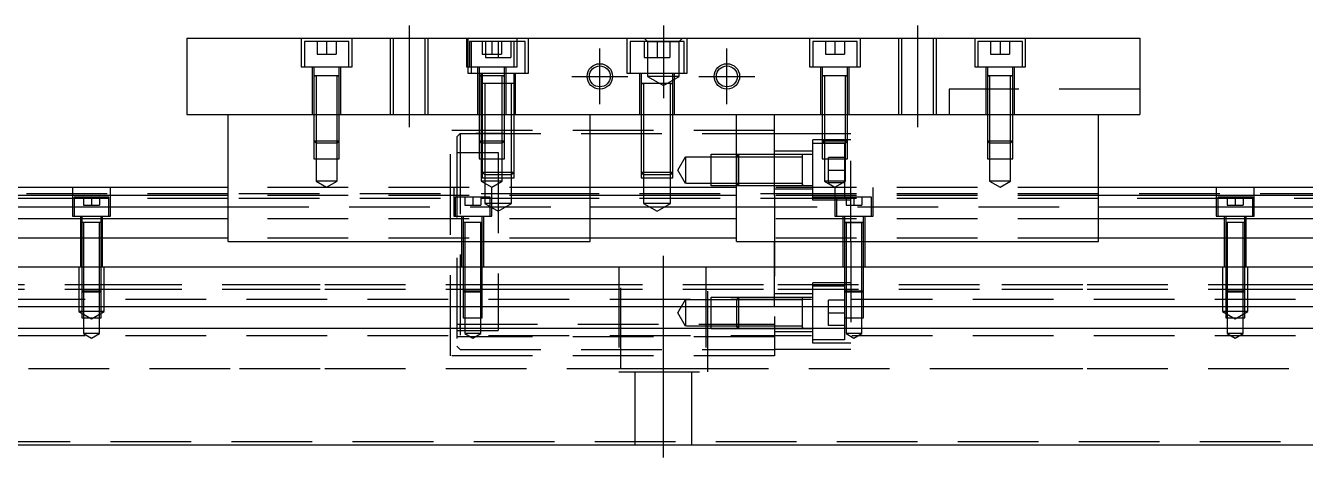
# Model space of a CAD drawing. Extents: x -12 to 793, y -276 to 102.
# Drawn here: x 189.6 to 391, y -239 to -171 of the extents above; entities that cross this region are included whole.
import ezdxf

# ---------------------------------------------------------------- set-up
doc = ezdxf.new("R2010")
doc.units = 0
doc.linetypes.add('CENTER', pattern=[50.8, 31.75, -6.35, 6.35, -6.35])
doc.linetypes.add('DASHED', pattern=[19.05, 12.7, -6.35])
doc.layers.get('0').update_dxf_attribs({"linetype": 'CONTINUOUS'})
doc.layers.add('CENTER', color=1, linetype='CENTER')

msp = doc.modelspace()

# ---------------------------------------------------------------- linework, layer by layer
at = {"color": 7, "linetype": 'CONTINUOUS'}
for p, q in [((215, -172.99), (365, -172.99)), ((215, -172.99), (215, -184.99)), ((365, -172.99), (365, -184.99)), ((215, -184.99), (365, -184.99)), ((221.5, -204.99), (221.5, -184.99)), ((278.5, -204.99), (278.5, -184.99)), ((301.5, -204.99), (301.5, -184.99)), ((358.5, -204.99), (358.5, -184.99)), ((221.5, -196.49), (0, -196.49)), ((301.5, -196.49), (278.5, -196.49)), ((580, -196.49), (358.5, -196.49)), ((221.5, -197.742272), (0, -197.742272)), ((301.5, -197.742272), (278.5, -197.742272)), ((580, -197.742272), (358.5, -197.742272)), ((0, -199.51668), (221.5, -199.51668)), ((221.5, -201.413076), (0, -201.413076)), ((278.5, -199.51668), (301.5, -199.51668)), ((301.5, -201.413076), (278.5, -201.413076)), ((358.5, -199.51668), (580, -199.51668)), ((580, -201.413076), (358.5, -201.413076)), ((221.5, -204.467372), (0, -204.467372)), ((221.5, -204.99), (278.5, -204.99)), ((301.5, -204.467372), (278.5, -204.467372)), ((301.5, -204.99), (358.5, -204.99)), ((580, -204.467372), (358.5, -204.467372)), ((0, -208.99), (580, -208.99)), ((580, -215.29), (0, -215.29)), ((580, -218.69), (0, -218.69)), ((0, -236.99), (580, -236.99))]:
    msp.add_line(p, q, dxfattribs=at)
at = {"color": 3, "linetype": 'DASHED'}
for p, q in [((233, -172.99), (233, -177.49)), ((241, -177.49), (241, -172.99)), ((247.000006, -172.99), (247.000006, -184.99)), ((247.5, -172.99), (247.5, -184.99)), ((252.5, -184.99), (252.5, -172.99)), ((252.999994, -184.99), (252.999994, -172.99)), ((259, -172.99), (259, -177.49)), ((259.25, -172.99), (259.25, -178.49)), ((267, -177.49), (267, -172.99)), ((268.75, -178.49), (268.75, -172.99)), ((284.25, -172.99), (284.25, -178.49)), ((287.5, -173.49), (287, -172.99)), ((292.5, -173.49), (293, -172.99)), ((293.75, -178.49), (293.75, -172.99)), ((313, -172.99), (313, -177.49)), ((321, -177.49), (321, -172.99)), ((327.000006, -172.99), (327.000006, -184.99)), ((327.5, -172.99), (327.5, -184.99)), ((332.5, -184.99), (332.5, -172.99)), ((332.999994, -184.99), (332.999994, -172.99)), ((339, -172.99), (339, -177.49)), ((347, -177.49), (347, -172.99)), ((240.5, -173.49), (233.5, -173.49)), ((233.5, -173.49), (233.5, -177.49)), ((235.5, -173.49), (235.5, -175.49)), ((237, -173.49), (237, -175.49)), ((238.5, -173.49), (238.5, -175.49)), ((240.5, -177.49), (240.5, -173.49)), ((266.5, -173.49), (259.5, -173.49)), ((259.5, -173.49), (259.5, -177.49)), ((268.25, -173.49), (259.75, -173.49)), ((259.75, -173.49), (259.75, -178.49)), ((261.5, -173.49), (261.5, -175.49)), ((262, -173.49), (262, -175.99)), ((263, -173.49), (263, -175.49)), ((264, -173.49), (264, -175.99)), ((264.5, -173.49), (264.5, -175.49)), ((266, -173.49), (266, -175.99)), ((266.5, -177.49), (266.5, -173.49)), ((268.25, -178.49), (268.25, -173.49)), ((293.25, -173.49), (284.75, -173.49)), ((284.75, -173.49), (284.75, -178.49)), ((287, -173.49), (287, -175.99)), ((287.5, -173.49), (287.5, -178.99)), ((287.5, -173.49), (292.5, -173.49)), ((289, -173.49), (289, -175.99)), ((290, -173.49), (290, -175.99)), ((291, -173.49), (291, -175.99)), ((292.5, -178.99), (292.5, -173.49)), ((293.25, -178.49), (293.25, -173.49)), ((320.5, -173.49), (313.5, -173.49)), ((313.5, -173.49), (313.5, -177.49)), ((315.5, -173.49), (315.5, -175.49)), ((317, -173.49), (317, -175.49)), ((318.5, -173.49), (318.5, -175.49)), ((320.5, -177.49), (320.5, -173.49)), ((346.5, -173.49), (339.5, -173.49)), ((339.5, -173.49), (339.5, -177.49)), ((341.5, -173.49), (341.5, -175.49)), ((343, -173.49), (343, -175.49)), ((344.5, -173.49), (344.5, -175.49)), ((346.5, -177.49), (346.5, -173.49)), ((235.5, -175.49), (237, -175.49)), ((237, -175.49), (238.5, -175.49)), ((261.5, -175.49), (263, -175.49)), ((262, -175.99), (264, -175.99)), ((263, -175.49), (264.5, -175.49)), ((264, -175.99), (266, -175.99)), ((287, -175.99), (289, -175.99)), ((289, -175.99), (291, -175.99)), ((315.5, -175.49), (317, -175.49)), ((317, -175.49), (318.5, -175.49)), ((341.5, -175.49), (343, -175.49)), ((343, -175.49), (344.5, -175.49)), ((233, -177.49), (241, -177.49)), ((234.75, -177.49), (234.75, -184.99)), ((235, -177.49), (235, -178.89)), ((235, -178.885), (235, -178.89)), ((235, -178.89), (235.216462, -178.89)), ((235.216708, -178.89), (235, -178.89)), ((235, -178.89), (235, -178.895)), ((235, -178.89), (235, -184.99)), ((238.783332, -178.89), (235.216708, -178.89)), ((235.35, -178.89), (235.35, -184.99)), ((238.65, -184.99), (238.65, -178.89)), ((239, -178.89), (238.783332, -178.89)), ((238.783538, -178.89), (239, -178.89)), ((239, -178.89), (239, -177.49)), ((239, -178.89), (239, -178.885)), ((239, -178.895), (239, -178.89)), ((239, -184.99), (239, -178.89)), ((239.25, -184.99), (239.25, -177.49)), ((259, -177.49), (267, -177.49)), ((259.25, -178.49), (268.75, -178.49)), ((260.75, -177.49), (260.75, -184.99)), ((261, -177.49), (261, -178.89)), ((261, -178.885), (261, -178.89)), ((261, -178.89), (261.216462, -178.89)), ((261.216708, -178.89), (261, -178.89)), ((261, -178.89), (261, -184.99)), ((261, -178.89), (261, -178.895)), ((264.783332, -178.89), (261.216708, -178.89)), ((261.25, -178.49), (261.25, -184.99)), ((261.35, -178.89), (261.35, -184.99)), ((261.5, -178.49), (261.5, -180.09)), ((264.65, -184.99), (264.65, -178.89)), ((265, -178.89), (264.783332, -178.89)), ((264.783538, -178.89), (265, -178.89)), ((265, -178.89), (265, -177.49)), ((265, -178.89), (265, -178.885)), ((265, -184.99), (265, -178.89)), ((265, -178.895), (265, -178.89)), ((265.25, -184.99), (265.25, -177.49)), ((266.5, -180.09), (266.5, -178.49)), ((266.75, -184.99), (266.75, -178.49)), ((284.25, -178.49), (293.75, -178.49)), ((286.25, -178.49), (286.25, -184.99)), ((286.5, -178.49), (286.5, -180.09)), ((292.5, -178.99), (287.5, -178.99)), ((287.5, -178.99), (290, -180.433376)), ((290, -180.433376), (292.5, -178.99)), ((291.5, -180.09), (291.5, -178.49)), ((291.75, -184.99), (291.75, -178.49)), ((313, -177.49), (321, -177.49)), ((314.75, -177.49), (314.75, -184.99)), ((315, -177.49), (315, -178.89)), ((315, -178.885), (315, -178.89)), ((315, -178.89), (315.216462, -178.89)), ((315.216708, -178.89), (315, -178.89)), ((315, -178.89), (315, -178.895)), ((315, -178.89), (315, -184.99)), ((318.783332, -178.89), (315.216708, -178.89)), ((315.35, -178.89), (315.35, -184.99)), ((318.65, -184.99), (318.65, -178.89)), ((319, -178.89), (318.783332, -178.89)), ((318.783538, -178.89), (319, -178.89)), ((319, -178.89), (319, -177.49)), ((319, -178.89), (319, -178.885)), ((319, -178.895), (319, -178.89)), ((319, -184.99), (319, -178.89)), ((319.25, -184.99), (319.25, -177.49)), ((339, -177.49), (347, -177.49)), ((340.75, -177.49), (340.75, -184.99)), ((341, -177.49), (341, -178.89)), ((341, -178.885), (341, -178.89)), ((341, -178.89), (341.216462, -178.89)), ((341.216708, -178.89), (341, -178.89)), ((341, -178.89), (341, -178.895)), ((341, -178.89), (341, -184.99)), ((344.783332, -178.89), (341.216708, -178.89)), ((341.35, -178.89), (341.35, -184.99)), ((344.65, -184.99), (344.65, -178.89)), ((345, -178.89), (344.783332, -178.89)), ((344.783538, -178.89), (345, -178.89)), ((345, -178.89), (345, -177.49)), ((345, -178.89), (345, -178.885)), ((345, -178.895), (345, -178.89)), ((345, -184.99), (345, -178.89)), ((345.25, -184.99), (345.25, -177.49)), ((261.757468, -180.09), (261.5, -180.09)), ((261.5, -180.09), (261.5, -184.99)), ((261.999654, -180.09), (261.757468, -180.09)), ((261.9, -180.09), (261.9, -184.99)), ((262.349616, -180.09), (261.999654, -180.09)), ((265.650424, -180.09), (262.349616, -180.09)), ((266.000386, -180.09), (265.650424, -180.09)), ((266.242552, -180.09), (266.000386, -180.09)), ((266.1, -184.99), (266.1, -180.09)), ((266.5, -180.09), (266.242552, -180.09)), ((266.5, -184.99), (266.5, -180.09)), ((286.5, -180.085), (286.5, -180.09)), ((286.5, -180.09), (286.757448, -180.09)), ((286.757468, -180.09), (286.5, -180.09)), ((286.5, -180.09), (286.5, -184.99)), ((286.5, -180.09), (286.5, -180.095)), ((291.242552, -180.09), (286.757468, -180.09)), ((286.9, -180.09), (286.9, -184.99)), ((290.5, -180.09), (290.5, -180.085)), ((290.5, -180.095), (290.5, -180.09)), ((291.1, -184.99), (291.1, -180.09)), ((291.5, -180.09), (291.242552, -180.09)), ((291.242602, -180.09), (291.5, -180.09)), ((291.5, -184.99), (291.5, -180.09)), ((345, -180.99), (335, -180.99)), ((335, -180.99), (335, -184.99)), ((365, -180.99), (345, -180.99)), ((235, -184.99), (235, -189.14)), ((235.000006, -184.99), (235.000006, -189.140006)), ((235.35, -184.99), (235.35, -189.49)), ((238.65, -189.49), (238.65, -184.99)), ((238.999994, -189.140006), (238.999994, -184.99)), ((239, -189.14), (239, -184.99)), ((256.5, -222.99), (256.5, -184.99)), ((261, -184.99), (261, -189.14)), ((261.000006, -184.99), (261.000002, -189.14)), ((261.35, -184.99), (261.35, -189.49)), ((261.5, -184.99), (261.5, -194.09)), ((261.9, -184.99), (261.9, -194.49)), ((264.65, -189.49), (264.65, -184.99)), ((264.999998, -189.14), (264.999994, -184.99)), ((265, -189.14), (265, -184.99)), ((266.1, -194.49), (266.1, -184.99)), ((266.5, -194.09), (266.5, -184.99)), ((286.5, -184.99), (286.5, -194.09)), ((286.500006, -184.99), (286.500002, -194.09)), ((286.9, -184.99), (286.9, -194.49)), ((291.1, -194.49), (291.1, -184.99)), ((291.499998, -194.09), (291.499994, -184.99)), ((291.5, -194.09), (291.5, -184.99)), ((307.5, -197.742272), (307.5, -184.99)), ((315, -184.99), (315, -189.14)), ((315.000006, -184.99), (315.000002, -189.14)), ((315.35, -184.99), (315.35, -189.49)), ((318.65, -189.49), (318.65, -184.99)), ((318.999998, -189.14), (318.999994, -184.99)), ((319, -189.14), (319, -184.99)), ((341, -184.99), (341, -189.14)), ((341.000006, -184.99), (341.000002, -189.14)), ((341.35, -184.99), (341.35, -189.49)), ((344.65, -189.49), (344.65, -184.99)), ((344.999998, -189.14), (344.999994, -184.99)), ((345, -189.14), (345, -184.99)), ((235, -189.14), (239, -189.14)), ((235, -189.14), (235.35, -189.49)), ((235.000006, -189.140006), (235.000006, -191.99)), ((238.65, -189.49), (239, -189.14)), ((238.999994, -191.99), (238.999994, -189.140006)), ((307.5, -187.49), (256.5, -187.49)), ((257.5, -188.49), (258, -187.99)), ((257.5, -188.49), (257.5, -221.49)), ((258, -187.99), (307.5, -187.99)), ((258, -187.99), (258, -221.99)), ((260.9, -187.99), (260.5, -187.99)), ((265.1, -187.99), (260.9, -187.99)), ((261, -189.14), (265, -189.14)), ((261, -189.14), (261.35, -189.49)), ((261.000002, -189.14), (261.000006, -191.99)), ((264.65, -189.49), (265, -189.14)), ((264.999994, -191.99), (264.999998, -189.14)), ((307.5, -187.99), (319.5, -187.99)), ((313.5, -198.490001), (313.5, -188.990001)), ((319.5, -188.990001), (313.5, -188.990001)), ((315, -189.14), (319, -189.14)), ((315, -189.14), (315.35, -189.49)), ((315.000002, -189.14), (315.000006, -191.99)), ((318.65, -189.49), (319, -189.14)), ((318.999994, -191.99), (318.999998, -189.14)), ((319.5, -204.99), (319.5, -187.99)), ((341, -189.14), (345, -189.14)), ((341, -189.14), (341.35, -189.49)), ((341.000002, -189.14), (341.000006, -191.99)), ((344.65, -189.49), (345, -189.14)), ((344.999994, -191.99), (344.999998, -189.14)), ((238.65, -189.49), (235.35, -189.49)), ((235.35, -189.49), (235.35, -191.99)), ((238.65, -191.99), (238.65, -189.49)), ((257.5, -190.99), (264, -190.99)), ((264.65, -189.49), (261.35, -189.49)), ((261.35, -189.49), (261.35, -191.99)), ((264, -190.99), (264, -218.99)), ((264.65, -191.99), (264.65, -189.49)), ((297.5, -196.239995), (297.5, -191.240004)), ((297.5, -191.240004), (302.4, -191.240004)), ((301.499979, -191.64), (301.899979, -191.24)), ((301.899979, -196.24), (301.899979, -191.24)), ((302.4, -191.240004), (313.5, -191.240004)), ((313.5, -190.740001), (307.5, -190.740001)), ((311.9, -196.24), (311.9, -191.24)), ((313.5, -189.49), (318.5, -189.49)), ((318.65, -189.49), (315.35, -189.49)), ((315.35, -189.49), (315.35, -191.99)), ((318.5, -189.49), (318.5, -197.99)), ((318.65, -191.99), (318.65, -189.49)), ((344.65, -189.49), (341.35, -189.49)), ((341.35, -189.49), (341.35, -191.99)), ((344.65, -191.99), (344.65, -189.49)), ((235.000006, -191.99), (238.999994, -191.99)), ((235.35, -191.99), (235.35, -195.49)), ((238.65, -195.49), (238.65, -191.99)), ((261.000006, -191.99), (264.999994, -191.99)), ((261.35, -191.99), (261.35, -195.49)), ((264.65, -195.49), (264.65, -191.99)), ((292.287565, -193.74), (293.500001, -191.64)), ((293.500001, -191.64), (293.500001, -195.84)), ((293.500001, -191.64), (299.4, -191.64)), ((299.4, -191.64), (302, -191.64)), ((301.499979, -191.64), (301.499979, -195.84)), ((302, -191.64), (311.9, -191.640001)), ((315.000006, -191.99), (318.999994, -191.99)), ((315.35, -191.99), (315.35, -195.49)), ((316, -195.74), (316, -191.74)), ((318.5, -191.74), (316, -191.74)), ((318.65, -195.49), (318.65, -191.99)), ((341.000006, -191.99), (344.999994, -191.99)), ((341.35, -191.99), (341.35, -195.49)), ((344.65, -195.49), (344.65, -191.99)), ((261.5, -194.09), (266.5, -194.09)), ((261.5, -194.09), (261.9, -194.49)), ((261.500002, -194.09), (261.500006, -194.99)), ((261.500006, -194.99), (266.499994, -194.99)), ((266.1, -194.49), (261.9, -194.49)), ((261.9, -194.49), (261.9, -194.99)), ((261.9, -194.99), (261.9, -198.99)), ((266.1, -194.49), (266.5, -194.09)), ((266.1, -194.99), (266.1, -194.49)), ((266.1, -198.99), (266.1, -194.99)), ((266.499994, -194.99), (266.499998, -194.09)), ((286.5, -194.09), (291.5, -194.09)), ((286.5, -194.09), (286.9, -194.49)), ((286.500002, -194.09), (286.500006, -194.99)), ((286.500006, -194.99), (291.499994, -194.99)), ((291.1, -194.49), (286.9, -194.49)), ((286.9, -194.49), (286.9, -194.99)), ((286.9, -194.99), (286.9, -198.99)), ((291.1, -194.49), (291.5, -194.09)), ((291.1, -194.99), (291.1, -194.49)), ((291.1, -198.99), (291.1, -194.99)), ((291.499994, -194.99), (291.499998, -194.09)), ((293.500001, -195.84), (292.287565, -193.74)), ((316, -193.74), (318.5, -193.74)), ((197, -196.49), (197, -200.99)), ((203, -200.99), (203, -196.49)), ((278.5, -196.49), (221.5, -196.49)), ((238.65, -195.49), (235.35, -195.49)), ((235.35, -195.49), (237, -196.442628)), ((237, -196.442628), (238.65, -195.49)), ((257, -196.49), (257, -200.99)), ((264.65, -195.49), (261.35, -195.49)), ((261.35, -195.49), (263, -196.442628)), ((263, -196.442628), (264.65, -195.49)), ((263, -200.99), (263, -196.49)), ((299.4, -195.84), (293.66115, -195.84)), ((302.4, -196.239994), (297.5, -196.239994)), ((302, -195.84), (299.4, -195.84)), ((301.899979, -196.24), (301.499979, -195.84)), ((358.5, -196.49), (301.5, -196.49)), ((311.9, -195.84), (302, -195.84)), ((313.5, -196.239994), (302.4, -196.239994)), ((313.5, -196.740001), (307.5, -196.740001)), ((311.9, -195.982602), (311.9, -196.24)), ((318.65, -195.49), (315.35, -195.49)), ((315.35, -195.49), (317, -196.442628)), ((318.5, -195.74), (316, -195.74)), ((317, -196.442628), (318.65, -195.49)), ((317, -196.49), (317, -200.99)), ((323, -200.99), (323, -196.49)), ((344.65, -195.49), (341.35, -195.49)), ((341.35, -195.49), (343, -196.442628)), ((343, -196.442628), (344.65, -195.49)), ((377, -196.49), (377, -200.99)), ((383, -200.99), (383, -196.49)), ((221.5, -197.49), (40.5, -197.49)), ((197.25, -198.24), (82.75, -198.24)), ((202.75, -197.99), (197.25, -197.99)), ((197.25, -197.99), (197.25, -200.99)), ((202.75, -198.24), (197.25, -198.24)), ((198.75, -197.99), (198.75, -199.29)), ((198.75, -199.29), (200, -199.29)), ((200, -197.99), (200, -199.29)), ((200, -199.29), (201.25, -199.29)), ((201.25, -197.99), (201.25, -199.29)), ((202.75, -200.99), (202.75, -197.99)), ((221.5, -198.24), (202.75, -198.24)), ((274, -197.49), (221.5, -197.49)), ((278.5, -197.742272), (221.5, -197.742272)), ((274, -198.24), (221.5, -198.24)), ((262.75, -197.99), (257.25, -197.99)), ((257.25, -197.99), (257.25, -200.99)), ((258.75, -197.99), (258.75, -199.29)), ((258.75, -199.29), (260, -199.29)), ((260, -197.99), (260, -199.29)), ((260, -199.29), (261.25, -199.29)), ((261.25, -197.99), (261.25, -199.29)), ((266.1, -198.99), (261.9, -198.99)), ((261.9, -198.99), (264, -200.202436)), ((262.75, -200.99), (262.75, -197.99)), ((264, -200.202436), (266.1, -198.99)), ((318, -197.49), (274, -197.49)), ((318, -198.24), (274, -198.24)), ((291.1, -198.99), (286.9, -198.99)), ((286.9, -198.99), (289, -200.202436)), ((289, -200.202436), (291.1, -198.99)), ((358.5, -197.742272), (301.5, -197.742272)), ((307.5, -197.742272), (307.5, -221.99)), ((318.5, -197.99), (313.5, -197.99)), ((319.5, -198.490001), (313.5, -198.490001)), ((322.75, -197.99), (317.25, -197.99)), ((317.25, -197.99), (317.25, -200.99)), ((358.5, -197.49), (318, -197.49)), ((358.5, -198.24), (318, -198.24)), ((318.75, -197.99), (318.75, -199.29)), ((318.75, -199.29), (320, -199.29)), ((320, -197.99), (320, -199.29)), ((320, -199.29), (321.25, -199.29)), ((321.25, -197.99), (321.25, -199.29)), ((322.75, -200.99), (322.75, -197.99)), ((530, -197.49), (358.5, -197.49)), ((377.25, -198.24), (358.5, -198.24)), ((382.75, -197.99), (377.25, -197.99)), ((377.25, -197.99), (377.25, -200.99)), ((382.75, -198.24), (377.25, -198.24)), ((378.75, -197.99), (378.75, -199.29)), ((378.75, -199.29), (380, -199.29)), ((380, -197.99), (380, -199.29)), ((380, -199.29), (381.25, -199.29)), ((381.25, -197.99), (381.25, -199.29)), ((382.75, -200.99), (382.75, -197.99)), ((497.25, -198.24), (382.75, -198.24)), ((197, -200.99), (203, -200.99)), ((198.25, -200.99), (198.25, -208.99)), ((198.5, -200.99), (198.5, -201.99)), ((201.5, -201.99), (201.5, -200.99)), ((201.75, -208.99), (201.75, -200.99)), ((221.5, -199.51668), (278.5, -199.51668)), ((278.5, -201.413076), (221.5, -201.413076)), ((257, -200.99), (263, -200.99)), ((258.25, -200.99), (258.25, -208.99)), ((258.5, -200.99), (258.5, -201.99)), ((261.5, -201.99), (261.5, -200.99)), ((261.75, -208.99), (261.75, -200.99)), ((301.5, -199.51668), (358.5, -199.51668)), ((358.5, -201.413076), (301.5, -201.413076)), ((317, -200.99), (323, -200.99)), ((318.25, -200.99), (318.25, -208.99)), ((318.5, -200.99), (318.5, -201.99)), ((321.5, -201.99), (321.5, -200.99)), ((321.75, -208.99), (321.75, -200.99)), ((377, -200.99), (383, -200.99)), ((378.25, -200.99), (378.25, -208.99)), ((378.5, -200.99), (378.5, -201.99)), ((381.5, -201.99), (381.5, -200.99)), ((381.75, -208.99), (381.75, -200.99)), ((198.5, -201.985), (198.5, -201.99)), ((198.624678, -201.99), (198.5, -201.99)), ((198.5, -201.99), (198.5, -208.99)), ((198.5, -201.99), (198.5, -201.995)), ((199.998804, -201.99), (198.624678, -201.99)), ((198.75, -201.99), (198.75, -208.99)), ((201.37533, -201.99), (199.998804, -201.99)), ((201.25, -208.99), (201.25, -201.99)), ((201.5, -201.99), (201.37533, -201.99)), ((201.5, -201.99), (201.5, -201.985)), ((201.5, -208.99), (201.5, -201.99)), ((201.5, -201.995), (201.5, -201.99)), ((258.5, -201.985), (258.5, -201.99)), ((258.624678, -201.99), (258.5, -201.99)), ((258.5, -201.99), (258.5, -204.99)), ((258.5, -201.99), (258.5, -201.995)), ((259.998804, -201.99), (258.624678, -201.99)), ((258.75, -201.99), (258.75, -204.99)), ((261.37533, -201.99), (259.998804, -201.99)), ((261.25, -204.99), (261.25, -201.99)), ((261.5, -201.99), (261.37533, -201.99)), ((261.5, -201.99), (261.5, -201.985)), ((261.5, -204.99), (261.5, -201.99)), ((261.5, -201.995), (261.5, -201.99)), ((318.5, -201.985), (318.5, -201.99)), ((318.5, -201.99), (318.62467, -201.99)), ((318.624678, -201.99), (318.5, -201.99)), ((318.5, -201.99), (318.5, -201.995)), ((318.5, -201.99), (318.5, -204.99)), ((318.62467, -201.99), (321.375392, -201.99)), ((319.998804, -201.99), (318.624678, -201.99)), ((318.75, -201.99), (318.75, -204.99)), ((321.37533, -201.99), (319.998804, -201.99)), ((321.25, -204.99), (321.25, -201.99)), ((321.5, -201.99), (321.37533, -201.99)), ((321.375392, -201.99), (321.5, -201.99)), ((321.5, -201.99), (321.5, -201.985)), ((321.5, -201.995), (321.5, -201.99)), ((321.5, -204.99), (321.5, -201.99)), ((378.5, -201.985), (378.5, -201.99)), ((378.624678, -201.99), (378.5, -201.99)), ((378.5, -201.99), (378.5, -201.995)), ((378.5, -201.99), (378.5, -208.99)), ((379.998804, -201.99), (378.624678, -201.99)), ((378.75, -201.99), (378.75, -208.99)), ((381.37533, -201.99), (379.998804, -201.99)), ((381.25, -208.99), (381.25, -201.99)), ((381.5, -201.99), (381.37533, -201.99)), ((381.5, -201.99), (381.5, -201.985)), ((381.5, -201.995), (381.5, -201.99)), ((381.5, -208.99), (381.5, -201.99)), ((278.5, -204.467372), (221.5, -204.467372)), ((258.5, -204.99), (258.5, -208.99)), ((258.75, -204.99), (258.75, -208.99)), ((261.25, -208.99), (261.25, -204.99)), ((261.5, -208.99), (261.5, -204.99)), ((358.5, -204.467372), (301.5, -204.467372)), ((307.5, -208.99), (307.5, -204.99)), ((318.5, -204.99), (318.5, -208.99)), ((318.75, -204.99), (318.75, -208.99)), ((319.5, -204.99), (319.5, -221.99)), ((321.25, -208.99), (321.25, -204.99)), ((321.5, -208.99), (321.5, -204.99)), ((198, -208.99), (198, -215.99)), ((198.5, -208.99), (198.5, -212.74)), ((198.500006, -208.99), (198.500006, -212.740006)), ((198.75, -208.99), (198.75, -212.99)), ((201.25, -212.99), (201.25, -208.99)), ((201.499994, -212.740006), (201.499994, -208.99)), ((201.5, -212.74), (201.5, -208.99)), ((202, -215.99), (202, -208.99)), ((258.5, -208.99), (258.5, -212.74)), ((258.500006, -208.99), (258.500006, -212.740006)), ((258.75, -208.99), (258.75, -212.99)), ((261.25, -212.99), (261.25, -208.99)), ((261.499994, -212.740006), (261.499994, -208.99)), ((261.5, -212.74), (261.5, -208.99)), ((283, -208.99), (283, -225.49)), ((283.291796, -224.99), (283.291796, -208.99)), ((296.708204, -208.99), (296.708204, -224.99)), ((297, -225.49), (297, -208.99)), ((307.5, -215.29), (307.5, -208.99)), ((318.5, -208.99), (318.5, -212.74)), ((318.500006, -208.99), (318.500006, -212.740006)), ((318.75, -208.99), (318.75, -212.99)), ((321.25, -212.99), (321.25, -208.99)), ((321.499994, -212.740006), (321.499994, -208.99)), ((321.5, -212.74), (321.5, -208.99)), ((378, -208.99), (378, -215.99)), ((378.5, -208.99), (378.5, -212.74)), ((378.500006, -208.99), (378.500006, -212.740006)), ((378.75, -208.99), (378.75, -212.99)), ((381.25, -212.99), (381.25, -208.99)), ((381.499994, -212.740006), (381.499994, -208.99)), ((381.5, -212.74), (381.5, -208.99)), ((382, -215.99), (382, -208.99)), ((313.5, -220.990001), (313.5, -211.490001)), ((319.5, -211.490001), (313.5, -211.490001)), ((81.5, -211.74), (198.5, -211.74)), ((81.5, -212.49), (198.5, -212.49)), ((198.5, -211.74), (198.75, -211.74)), ((198.5, -212.49), (198.75, -212.49)), ((198.5, -212.74), (201.5, -212.74)), ((198.5, -212.74), (198.75, -212.99)), ((198.500006, -212.740006), (198.500006, -215.29)), ((198.75, -211.74), (201.25, -211.74)), ((198.75, -212.49), (201.25, -212.49)), ((201.25, -212.99), (198.75, -212.99)), ((198.75, -212.99), (198.75, -216.99)), ((201.25, -211.74), (201.5, -211.74)), ((201.25, -212.49), (201.5, -212.49)), ((201.25, -212.99), (201.5, -212.74)), ((201.25, -216.99), (201.25, -212.99)), ((201.499994, -215.29), (201.499994, -212.740006)), ((201.5, -211.74), (223.291796, -211.74)), ((201.5, -212.49), (223.291796, -212.49)), ((223.291796, -211.74), (236.708204, -211.74)), ((223.291796, -212.49), (236.708204, -212.49)), ((236.708204, -211.74), (258, -211.74)), ((236.708204, -212.49), (258, -212.49)), ((258, -211.74), (258.5, -211.74)), ((258, -212.49), (258.5, -212.49)), ((258.5, -211.74), (258.75, -211.74)), ((258.5, -212.49), (258.75, -212.49)), ((258.5, -212.74), (261.5, -212.74)), ((258.5, -212.74), (258.75, -212.99)), ((258.500006, -212.740006), (258.500006, -215.29)), ((258.75, -211.74), (261.25, -211.74)), ((258.75, -212.49), (261.25, -212.49)), ((261.25, -212.99), (258.75, -212.99)), ((258.75, -212.99), (258.75, -216.99)), ((261.25, -211.74), (261.5, -211.74)), ((261.25, -212.49), (261.5, -212.49)), ((261.25, -212.99), (261.5, -212.74)), ((261.25, -216.99), (261.25, -212.99)), ((261.499994, -215.29), (261.499994, -212.740006)), ((261.5, -211.74), (274, -211.74)), ((261.5, -212.49), (274, -212.49)), ((274, -211.74), (308, -211.74)), ((274, -212.489994), (308, -212.489994)), ((274, -212.49), (308, -212.49)), ((313.5, -213.240001), (307.5, -213.240001)), ((308, -211.74), (343.291796, -211.74)), ((308, -212.49), (343.291796, -212.49)), ((313.5, -211.99), (318.5, -211.99)), ((318.5, -211.99), (318.5, -220.49)), ((318.5, -212.74), (321.5, -212.74)), ((318.5, -212.74), (318.75, -212.99)), ((318.500006, -212.740006), (318.500006, -215.29)), ((321.25, -212.99), (318.75, -212.99)), ((318.75, -212.99), (318.75, -216.99)), ((321.25, -212.99), (321.5, -212.74)), ((321.25, -216.99), (321.25, -212.99)), ((321.499994, -215.29), (321.499994, -212.740006)), ((343.291796, -211.74), (356.708204, -211.74)), ((343.291796, -212.49), (356.708204, -212.49)), ((356.708204, -211.74), (378.5, -211.74)), ((356.708204, -212.49), (378.5, -212.49)), ((378.5, -211.74), (378.75, -211.74)), ((378.5, -212.49), (378.75, -212.49)), ((378.5, -212.74), (381.5, -212.74)), ((378.5, -212.74), (378.75, -212.99)), ((378.500006, -212.740006), (378.500006, -215.29)), ((378.75, -211.74), (381.25, -211.74)), ((378.75, -212.49), (381.25, -212.49)), ((381.25, -212.99), (378.75, -212.99)), ((378.75, -212.99), (378.75, -216.99)), ((381.25, -211.74), (381.5, -211.74)), ((381.25, -212.49), (381.5, -212.49)), ((381.25, -212.99), (381.5, -212.74)), ((381.25, -216.99), (381.25, -212.99)), ((381.499994, -215.29), (381.499994, -212.740006)), ((381.5, -211.74), (498.5, -211.74)), ((381.5, -212.49), (498.5, -212.49)), ((580, -214.14), (0, -214.14)), ((198.500006, -215.29), (198.500006, -216.99)), ((201.499994, -216.99), (201.499994, -215.29)), ((258.500006, -215.29), (258.500006, -216.99)), ((261.499994, -216.99), (261.499994, -215.29)), ((292.287565, -216.24), (293.500001, -214.14)), ((293.500001, -214.14), (293.500001, -218.34)), ((293.500001, -214.14), (299.4, -214.14)), ((297.5, -218.739995), (297.5, -213.740004)), ((297.5, -213.740004), (302.4, -213.740004)), ((299.4, -214.14), (302, -214.14)), ((301.499979, -214.14), (301.899979, -213.74)), ((301.499979, -214.14), (301.499979, -218.34)), ((301.899979, -218.74), (301.899979, -213.74)), ((302, -214.14), (311.9, -214.140001)), ((302.4, -213.740004), (313.5, -213.740004)), ((311.9, -218.74), (311.9, -213.74)), ((316, -218.24), (316, -214.24)), ((318.5, -214.24), (316, -214.24)), ((318.500006, -215.29), (318.500006, -216.99)), ((318.500006, -215.29), (318.500006, -216.99)), ((318.500006, -215.29), (318.500006, -216.99)), ((321.499994, -216.99), (321.499994, -215.29)), ((378.500006, -215.29), (378.500006, -216.99)), ((381.499994, -216.99), (381.499994, -215.29)), ((202, -215.99), (198, -215.99)), ((198, -215.99), (200, -217.1447)), ((198.500006, -216.99), (201.499994, -216.99)), ((198.75, -216.99), (198.75, -219.49)), ((200, -217.1447), (202, -215.99)), ((201.25, -219.49), (201.25, -216.99)), ((258.500006, -216.99), (261.499994, -216.99)), ((258.75, -216.99), (258.75, -219.49)), ((261.25, -219.49), (261.25, -216.99)), ((293.500001, -218.34), (292.287565, -216.24)), ((316, -216.24), (318.5, -216.24)), ((318.500006, -216.99), (321.499994, -216.99)), ((318.75, -216.99), (318.75, -219.49)), ((321.25, -219.49), (321.25, -216.99)), ((382, -215.99), (378, -215.99)), ((378, -215.99), (380, -217.1447)), ((378.500006, -216.99), (381.499994, -216.99)), ((378.75, -216.99), (378.75, -219.49)), ((380, -217.1447), (382, -215.99)), ((381.25, -219.49), (381.25, -216.99)), ((201.25, -219.49), (198.75, -219.49)), ((198.75, -219.49), (200, -220.211688)), ((200, -220.211688), (201.25, -219.49)), ((257.5, -217.99), (307.5, -217.99)), ((257.5, -218.99), (264, -218.99)), ((258, -218.69), (258, -217.99)), ((261.25, -219.49), (258.75, -219.49)), ((258.75, -219.49), (260, -220.211688)), ((260, -220.211688), (261.25, -219.49)), ((299.4, -218.34), (293.66115, -218.34)), ((302.4, -218.739994), (297.5, -218.739994)), ((302, -218.34), (299.4, -218.34)), ((301.899979, -218.74), (301.499979, -218.34)), ((311.9, -218.34), (302, -218.34)), ((313.5, -218.739994), (302.4, -218.739994)), ((307.5, -218.69), (307.5, -222.99)), ((313.5, -219.240001), (307.5, -219.240001)), ((311.9, -218.482602), (311.9, -218.74)), ((318.5, -218.24), (316, -218.24)), ((321.25, -219.49), (318.75, -219.49)), ((318.75, -219.49), (320, -220.211688)), ((320, -220.211688), (321.25, -219.49)), ((381.25, -219.49), (378.75, -219.49)), ((378.75, -219.49), (380, -220.211688)), ((380, -220.211688), (381.25, -219.49)), ((580, -219.84), (0, -219.84)), ((307.5, -219.998332), (257.5, -219.998332)), ((258, -221.99), (257.5, -221.49)), ((318.5, -220.49), (313.5, -220.49)), ((319.5, -220.990001), (313.5, -220.990001)), ((307.5, -222.99), (256.5, -222.99)), ((258, -221.99), (307.5, -221.99)), ((319.5, -221.99), (307.5, -221.99)), ((56.708204, -224.99), (223.291796, -224.99)), ((223.291796, -224.99), (236.708204, -224.99)), ((236.708204, -224.99), (343.291796, -224.99)), ((283, -225.49), (297, -225.49)), ((283.291796, -224.99), (296.708204, -224.99)), ((285.5, -225.49), (285.5, -236.99)), ((294.5, -236.99), (294.5, -225.49)), ((343.291796, -224.99), (356.708204, -224.99)), ((356.708204, -224.99), (523.291796, -224.99)), ((12.499994, -236.49), (580, -236.49))]:
    msp.add_line(p, q, dxfattribs=at)
at = {"color": 3, "linetype": 'CONTINUOUS'}
for centre in [(280, -178.99), (300, -178.99)]:
    msp.add_circle(centre, 2, dxfattribs=at)
at = {"color": 7, "linetype": 'CONTINUOUS'}
for centre in [(280, -178.99), (300, -178.99)]:
    msp.add_circle(centre, 1.65, dxfattribs=at)
at = {"layer": 'CENTER', "color": 1, "linetype": 'CENTER'}
for p, q in [((250, -170.99), (250, -186.99)), ((290, -170.99), (290, -182.433376)), ((330, -170.99), (330, -186.99)), ((280, -183.39), (280, -174.59)), ((300, -183.39), (300, -174.59)), ((275.6, -178.99), (284.4, -178.99)), ((295.6, -178.99), (304.4, -178.99)), ((290, -238.99), (290, -206.99))]:
    msp.add_line(p, q, dxfattribs=at)

doc.saveas('drawing.dxf')
